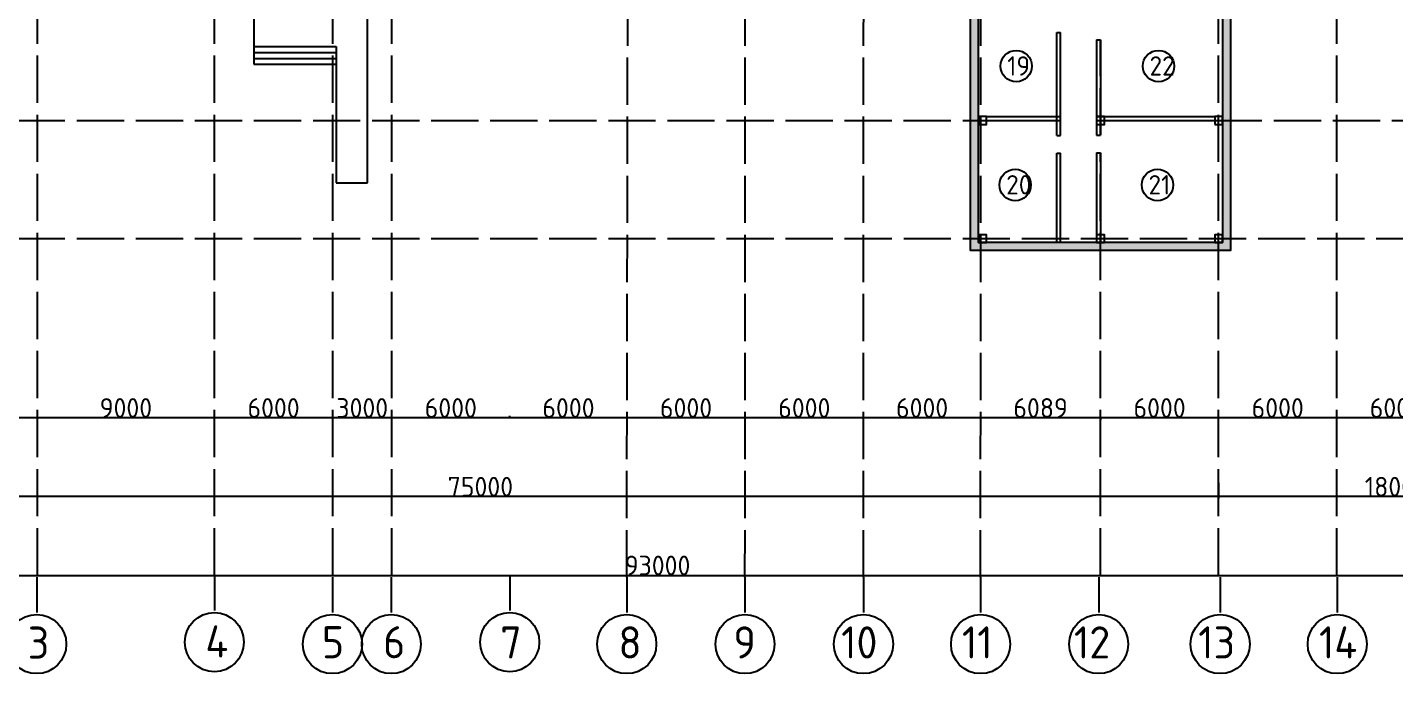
# Model space of a CAD drawing. Header units: millimetres. Extents: x -1544140 to 7445918, y -1294905 to 2019878.
# Drawn here: x 483281 to 552730, y 141409 to 174240 of the extents above; entities that cross this region are included whole.
import ezdxf

# ---------------------------------------------------------------- set-up
doc = ezdxf.new("R2010")
doc.units = ezdxf.units.MM
doc.header["$MEASUREMENT"] = 0
doc.linetypes.add('ACAD_ISO02W100', pattern=[15, 12, -3])
doc.layers.add('Plan 1', color=7, linetype='Continuous')
doc.layers.add('Plan 2', color=7, linetype='Continuous')
doc.styles.add('Annotative', font='GOST Common.ttf')
doc.styles.add('gost', font='GOST Common.ttf')
doc.dimstyles.get("Standard").update_dxf_attribs({"dimtxt": 1000, "dimasz": 100, "dimexe": 100, "dimexo": 0.06, "dimgap": 0.19, "dimtad": 1, "dimdec": 0, "dimzin": 0, "dimdsep": 46, "dimtxsty": 'Annotative', "dimblk": 'ARCHTICK', "dimcen": 0.09, "dimadec": 0, "dimazin": 0, "dimtfac": 1, "dimtdec": 0, "dimtofl": 0, "dimtmove": 0, "dimatfit": 3, "dimldrblk": 'ARCHTICK', "dimfxl": 700, "dimfxlon": 1, "dimtolj": 1, "dimtzin": 0, "dimarcsym": 0})

# ---------------------------------------------------------------- blocks, each defined once
blk = doc.blocks.new('_ArchTick')
at = {"color": 0, "linetype": 'ByBlock', "const_width": 0.15}
blk.add_lwpolyline([(-0.5, -0.5), (0.5, 0.5)], dxfattribs=at)
blk = doc.blocks.new('*D169')
at = {"color": 0, "lineweight": -2, "transparency": 16777216}
for p, q in [((468791, 147103), (468791, 146303)), ((561791, 147103), (561791, 146303)), ((468791, 146403), (561791, 146403))]:
    blk.add_line(p, q, dxfattribs=at)
at = {"layer": 'Defpoints', "color": 0, "transparency": 16777216}
for p in [(468791, 155507), (561791, 155507), (561791, 146403)]:
    blk.add_point(p, dxfattribs=at)
at = {"color": 0, "lineweight": -2, "transparency": 16777216, "xscale": 100, "yscale": 100, "zscale": 100, "rotation": 180}
blk.add_blockref('_ArchTick', (468791, 146403), dxfattribs=at)
at = {"color": 0, "lineweight": -2, "transparency": 16777216, "xscale": 100, "yscale": 100, "zscale": 100}
blk.add_blockref('_ArchTick', (561791, 146403), dxfattribs=at)
at = {"color": 0, "transparency": 16777216, "insert": (515291, 146904), "char_height": 1000, "attachment_point": 5, "style": 'Annotative'}
blk.add_mtext('\\A1;93000', dxfattribs=at)
blk = doc.blocks.new('*D164')
at = {"color": 0, "lineweight": -2, "transparency": 16777216}
for p, q in [((543791, 151103), (543791, 150303)), ((561791, 151103), (561791, 150303)), ((561791, 150403), (543791, 150403))]:
    blk.add_line(p, q, dxfattribs=at)
at = {"layer": 'Defpoints', "color": 0, "transparency": 16777216}
for p in [(561791, 170852), (543791, 163507), (543791, 150403)]:
    blk.add_point(p, dxfattribs=at)
at = {"color": 0, "lineweight": -2, "transparency": 16777216, "xscale": 100, "yscale": 100, "zscale": 100, "rotation": 180}
blk.add_blockref('_ArchTick', (543791, 150403), dxfattribs=at)
at = {"color": 0, "lineweight": -2, "transparency": 16777216, "xscale": 100, "yscale": 100, "zscale": 100}
blk.add_blockref('_ArchTick', (561791, 150403), dxfattribs=at)
at = {"color": 0, "transparency": 16777216, "insert": (552791, 150904), "char_height": 1000, "attachment_point": 5, "style": 'Annotative'}
blk.add_mtext('\\A1;18000', dxfattribs=at)
blk = doc.blocks.new('*D165')
at = {"color": 0, "lineweight": -2, "transparency": 16777216}
for p, q in [((468791, 151103), (468791, 150303)), ((543791, 151103), (543791, 150303)), ((543791, 150403), (468791, 150403))]:
    blk.add_line(p, q, dxfattribs=at)
at = {"layer": 'Defpoints', "color": 0, "transparency": 16777216}
for p in [(468791, 170852), (543791, 163507), (468791, 150403)]:
    blk.add_point(p, dxfattribs=at)
at = {"color": 0, "lineweight": -2, "transparency": 16777216, "xscale": 100, "yscale": 100, "zscale": 100, "rotation": 180}
blk.add_blockref('_ArchTick', (468791, 150403), dxfattribs=at)
at = {"color": 0, "lineweight": -2, "transparency": 16777216, "xscale": 100, "yscale": 100, "zscale": 100}
blk.add_blockref('_ArchTick', (543791, 150403), dxfattribs=at)
at = {"color": 0, "transparency": 16777216, "insert": (506291, 150904), "char_height": 1000, "attachment_point": 5, "style": 'Annotative'}
blk.add_mtext('\\A1;75000', dxfattribs=at)
blk = doc.blocks.new('*D206')
at = {"color": 0, "lineweight": -2, "transparency": 16777216}
for p, q in [((555791, 155103), (555791, 154303)), ((549791, 154403), (549791, 154503)), ((555791, 154403), (549791, 154403))]:
    blk.add_line(p, q, dxfattribs=at)
at = {"layer": 'Defpoints', "color": 0, "transparency": 16777216}
for p in [(555791, 163507), (549791, 154403), (549791, 154403)]:
    blk.add_point(p, dxfattribs=at)
at = {"color": 0, "lineweight": -2, "transparency": 16777216, "xscale": 100, "yscale": 100, "zscale": 100, "rotation": 180}
blk.add_blockref('_ArchTick', (549791, 154403), dxfattribs=at)
at = {"color": 0, "lineweight": -2, "transparency": 16777216, "xscale": 100, "yscale": 100, "zscale": 100}
blk.add_blockref('_ArchTick', (555791, 154403), dxfattribs=at)
at = {"color": 0, "transparency": 16777216, "insert": (552791, 154904), "char_height": 1000, "attachment_point": 5, "style": 'Annotative'}
blk.add_mtext('\\A1;6000', dxfattribs=at)
blk = doc.blocks.new('*D207')
at = {"color": 0, "lineweight": -2, "transparency": 16777216}
for p, q in [((543791, 154403), (543791, 154503)), ((549791, 154403), (543791, 154403)), ((549791, 154403), (549791, 154503))]:
    blk.add_line(p, q, dxfattribs=at)
at = {"layer": 'Defpoints', "color": 0, "transparency": 16777216}
for p in [(543791, 154403), (543791, 154403), (549791, 154403)]:
    blk.add_point(p, dxfattribs=at)
at = {"color": 0, "lineweight": -2, "transparency": 16777216, "xscale": 100, "yscale": 100, "zscale": 100, "rotation": 180}
blk.add_blockref('_ArchTick', (543791, 154403), dxfattribs=at)
at = {"color": 0, "lineweight": -2, "transparency": 16777216, "xscale": 100, "yscale": 100, "zscale": 100}
blk.add_blockref('_ArchTick', (549791, 154403), dxfattribs=at)
at = {"color": 0, "transparency": 16777216, "insert": (546791, 154904), "char_height": 1000, "attachment_point": 5, "style": 'Annotative'}
blk.add_mtext('\\A1;6000', dxfattribs=at)
blk = doc.blocks.new('*D208')
at = {"color": 0, "lineweight": -2, "transparency": 16777216}
for p, q in [((537791, 154404), (537791, 154303)), ((543791, 154403), (537791, 154403)), ((543791, 154403), (543791, 154503))]:
    blk.add_line(p, q, dxfattribs=at)
at = {"layer": 'Defpoints', "color": 0, "transparency": 16777216}
for p in [(537791, 154404), (537791, 154403), (543791, 154403)]:
    blk.add_point(p, dxfattribs=at)
at = {"color": 0, "lineweight": -2, "transparency": 16777216, "xscale": 100, "yscale": 100, "zscale": 100, "rotation": 180}
blk.add_blockref('_ArchTick', (537791, 154403), dxfattribs=at)
at = {"color": 0, "lineweight": -2, "transparency": 16777216, "xscale": 100, "yscale": 100, "zscale": 100}
blk.add_blockref('_ArchTick', (543791, 154403), dxfattribs=at)
at = {"color": 0, "transparency": 16777216, "insert": (540791, 154904), "char_height": 1000, "attachment_point": 5, "style": 'Annotative'}
blk.add_mtext('\\A1;6000', dxfattribs=at)
blk = doc.blocks.new('*D209')
at = {"color": 0, "lineweight": -2, "transparency": 16777216}
for p, q in [((531702, 154423), (531702, 154303)), ((537791, 154403), (531702, 154403)), ((537791, 154404), (537791, 154303))]:
    blk.add_line(p, q, dxfattribs=at)
at = {"layer": 'Defpoints', "color": 0, "transparency": 16777216}
for p in [(531702, 154423), (531702, 154403), (537791, 154404)]:
    blk.add_point(p, dxfattribs=at)
at = {"color": 0, "lineweight": -2, "transparency": 16777216, "xscale": 100, "yscale": 100, "zscale": 100, "rotation": 180}
blk.add_blockref('_ArchTick', (531702, 154403), dxfattribs=at)
at = {"color": 0, "lineweight": -2, "transparency": 16777216, "xscale": 100, "yscale": 100, "zscale": 100}
blk.add_blockref('_ArchTick', (537791, 154403), dxfattribs=at)
at = {"color": 0, "transparency": 16777216, "insert": (534747, 154904), "char_height": 1000, "attachment_point": 5, "style": 'Annotative'}
blk.add_mtext('\\A1;6089', dxfattribs=at)
blk = doc.blocks.new('*D210')
at = {"color": 0, "lineweight": -2, "transparency": 16777216}
for p, q in [((525753, 154403), (525753, 154503)), ((531702, 154403), (525753, 154403)), ((531702, 154423), (531702, 154303))]:
    blk.add_line(p, q, dxfattribs=at)
at = {"layer": 'Defpoints', "color": 0, "transparency": 16777216}
for p in [(525753, 154403), (525753, 154403), (531702, 154423)]:
    blk.add_point(p, dxfattribs=at)
at = {"color": 0, "lineweight": -2, "transparency": 16777216, "xscale": 100, "yscale": 100, "zscale": 100, "rotation": 180}
blk.add_blockref('_ArchTick', (525753, 154403), dxfattribs=at)
at = {"color": 0, "lineweight": -2, "transparency": 16777216, "xscale": 100, "yscale": 100, "zscale": 100}
blk.add_blockref('_ArchTick', (531702, 154403), dxfattribs=at)
at = {"color": 0, "transparency": 16777216, "insert": (528728, 154904), "char_height": 1000, "attachment_point": 5, "style": 'Annotative'}
blk.add_mtext('\\A1;6000', dxfattribs=at)
blk = doc.blocks.new('*D176')
at = {"color": 0, "lineweight": -2, "transparency": 16777216}
for p, q in [((519736, 154403), (519736, 154503)), ((525753, 154403), (519736, 154403)), ((525753, 154403), (525753, 154503))]:
    blk.add_line(p, q, dxfattribs=at)
at = {"layer": 'Defpoints', "color": 0, "transparency": 16777216}
for p in [(519736, 154403), (519736, 154403), (525753, 154403)]:
    blk.add_point(p, dxfattribs=at)
at = {"color": 0, "lineweight": -2, "transparency": 16777216, "xscale": 100, "yscale": 100, "zscale": 100, "rotation": 180}
blk.add_blockref('_ArchTick', (519736, 154403), dxfattribs=at)
at = {"color": 0, "lineweight": -2, "transparency": 16777216, "xscale": 100, "yscale": 100, "zscale": 100}
blk.add_blockref('_ArchTick', (525753, 154403), dxfattribs=at)
at = {"color": 0, "transparency": 16777216, "insert": (522745, 154904), "char_height": 1000, "attachment_point": 5, "style": 'Annotative'}
blk.add_mtext('\\A1;6000', dxfattribs=at)
blk = doc.blocks.new('*D177')
at = {"color": 0, "lineweight": -2, "transparency": 16777216}
for p, q in [((513742, 154403), (513742, 154503)), ((519736, 154403), (513742, 154403)), ((519736, 154403), (519736, 154503))]:
    blk.add_line(p, q, dxfattribs=at)
at = {"layer": 'Defpoints', "color": 0, "transparency": 16777216}
for p in [(513742, 154403), (513742, 154403), (519736, 154403)]:
    blk.add_point(p, dxfattribs=at)
at = {"color": 0, "lineweight": -2, "transparency": 16777216, "xscale": 100, "yscale": 100, "zscale": 100, "rotation": 180}
blk.add_blockref('_ArchTick', (513742, 154403), dxfattribs=at)
at = {"color": 0, "lineweight": -2, "transparency": 16777216, "xscale": 100, "yscale": 100, "zscale": 100}
blk.add_blockref('_ArchTick', (519736, 154403), dxfattribs=at)
at = {"color": 0, "transparency": 16777216, "insert": (516739, 154904), "char_height": 1000, "attachment_point": 5, "style": 'Annotative'}
blk.add_mtext('\\A1;6000', dxfattribs=at)
blk = doc.blocks.new('*D178')
at = {"color": 0, "lineweight": -2, "transparency": 16777216}
for p, q in [((507791, 154403), (507791, 154503)), ((513742, 154403), (507791, 154403)), ((513742, 154403), (513742, 154503))]:
    blk.add_line(p, q, dxfattribs=at)
at = {"layer": 'Defpoints', "color": 0, "transparency": 16777216}
for p in [(507791, 154403), (507791, 154403), (513742, 154403)]:
    blk.add_point(p, dxfattribs=at)
at = {"color": 0, "lineweight": -2, "transparency": 16777216, "xscale": 100, "yscale": 100, "zscale": 100, "rotation": 180}
blk.add_blockref('_ArchTick', (507791, 154403), dxfattribs=at)
at = {"color": 0, "lineweight": -2, "transparency": 16777216, "xscale": 100, "yscale": 100, "zscale": 100}
blk.add_blockref('_ArchTick', (513742, 154403), dxfattribs=at)
at = {"color": 0, "transparency": 16777216, "insert": (510766, 154904), "char_height": 1000, "attachment_point": 5, "style": 'Annotative'}
blk.add_mtext('\\A1;6000', dxfattribs=at)
blk = doc.blocks.new('*D211')
at = {"color": 0, "lineweight": -2, "transparency": 16777216}
for p, q in [((501791, 154403), (501791, 154503)), ((507791, 154403), (501791, 154403)), ((507791, 154403), (507791, 154503))]:
    blk.add_line(p, q, dxfattribs=at)
at = {"layer": 'Defpoints', "color": 0, "transparency": 16777216}
for p in [(501791, 154403), (501791, 154403), (507791, 154403)]:
    blk.add_point(p, dxfattribs=at)
at = {"color": 0, "lineweight": -2, "transparency": 16777216, "xscale": 100, "yscale": 100, "zscale": 100, "rotation": 180}
blk.add_blockref('_ArchTick', (501791, 154403), dxfattribs=at)
at = {"color": 0, "lineweight": -2, "transparency": 16777216, "xscale": 100, "yscale": 100, "zscale": 100}
blk.add_blockref('_ArchTick', (507791, 154403), dxfattribs=at)
at = {"color": 0, "transparency": 16777216, "insert": (504791, 154904), "char_height": 1000, "attachment_point": 5, "style": 'Annotative'}
blk.add_mtext('\\A1;6000', dxfattribs=at)
blk = doc.blocks.new('*D199')
at = {"color": 0, "lineweight": -2, "transparency": 16777216}
for p, q in [((498791, 154403), (498791, 154503)), ((501791, 154403), (498791, 154403)), ((501791, 154403), (501791, 154503))]:
    blk.add_line(p, q, dxfattribs=at)
at = {"layer": 'Defpoints', "color": 0, "transparency": 16777216}
for p in [(498791, 154403), (498791, 154403), (501791, 154403)]:
    blk.add_point(p, dxfattribs=at)
at = {"color": 0, "lineweight": -2, "transparency": 16777216, "xscale": 100, "yscale": 100, "zscale": 100, "rotation": 180}
blk.add_blockref('_ArchTick', (498791, 154403), dxfattribs=at)
at = {"color": 0, "lineweight": -2, "transparency": 16777216, "xscale": 100, "yscale": 100, "zscale": 100}
blk.add_blockref('_ArchTick', (501791, 154403), dxfattribs=at)
at = {"color": 0, "transparency": 16777216, "insert": (500291, 154904), "char_height": 1000, "attachment_point": 5, "style": 'Annotative'}
blk.add_mtext('\\A1;3000', dxfattribs=at)
blk = doc.blocks.new('*D200')
at = {"color": 0, "lineweight": -2, "transparency": 16777216}
for p, q in [((492782, 154403), (492782, 154503)), ((498791, 154403), (492782, 154403)), ((498791, 154403), (498791, 154503))]:
    blk.add_line(p, q, dxfattribs=at)
at = {"layer": 'Defpoints', "color": 0, "transparency": 16777216}
for p in [(492782, 154403), (492782, 154403), (498791, 154403)]:
    blk.add_point(p, dxfattribs=at)
at = {"color": 0, "lineweight": -2, "transparency": 16777216, "xscale": 100, "yscale": 100, "zscale": 100, "rotation": 180}
blk.add_blockref('_ArchTick', (492782, 154403), dxfattribs=at)
at = {"color": 0, "lineweight": -2, "transparency": 16777216, "xscale": 100, "yscale": 100, "zscale": 100}
blk.add_blockref('_ArchTick', (498791, 154403), dxfattribs=at)
at = {"color": 0, "transparency": 16777216, "insert": (495787, 154904), "char_height": 1000, "attachment_point": 5, "style": 'Annotative'}
blk.add_mtext('\\A1;6000', dxfattribs=at)
blk = doc.blocks.new('*D201')
at = {"color": 0, "lineweight": -2, "transparency": 16777216}
for p, q in [((483791, 154403), (483791, 154503)), ((492782, 154403), (483791, 154403)), ((492782, 154403), (492782, 154503))]:
    blk.add_line(p, q, dxfattribs=at)
at = {"layer": 'Defpoints', "color": 0, "transparency": 16777216}
for p in [(483791, 154403), (483791, 154403), (492782, 154403)]:
    blk.add_point(p, dxfattribs=at)
at = {"color": 0, "lineweight": -2, "transparency": 16777216, "xscale": 100, "yscale": 100, "zscale": 100, "rotation": 180}
blk.add_blockref('_ArchTick', (483791, 154403), dxfattribs=at)
at = {"color": 0, "lineweight": -2, "transparency": 16777216, "xscale": 100, "yscale": 100, "zscale": 100}
blk.add_blockref('_ArchTick', (492782, 154403), dxfattribs=at)
at = {"color": 0, "transparency": 16777216, "insert": (488287, 154904), "char_height": 1000, "attachment_point": 5, "style": 'Annotative'}
blk.add_mtext('\\A1;9000', dxfattribs=at)
blk = doc.blocks.new('*D202')
at = {"color": 0, "lineweight": -2, "transparency": 16777216}
for p, q in [((474791, 154403), (474791, 154503)), ((483791, 154403), (474791, 154403)), ((483791, 154403), (483791, 154503))]:
    blk.add_line(p, q, dxfattribs=at)
at = {"layer": 'Defpoints', "color": 0, "transparency": 16777216}
for p in [(474791, 154403), (474791, 154403), (483791, 154403)]:
    blk.add_point(p, dxfattribs=at)
at = {"color": 0, "lineweight": -2, "transparency": 16777216, "xscale": 100, "yscale": 100, "zscale": 100, "rotation": 180}
blk.add_blockref('_ArchTick', (474791, 154403), dxfattribs=at)
at = {"color": 0, "lineweight": -2, "transparency": 16777216, "xscale": 100, "yscale": 100, "zscale": 100}
blk.add_blockref('_ArchTick', (483791, 154403), dxfattribs=at)
at = {"color": 0, "transparency": 16777216, "insert": (479291, 154904), "char_height": 1000, "attachment_point": 5, "style": 'Annotative'}
blk.add_mtext('\\A1;9000', dxfattribs=at)

msp = doc.modelspace()

# ---------------------------------------------------------------- hatches: boundary and pattern name
at = {"true_color": 0x636466, "transparency": 33554687}
h = msp.add_hatch(color=251, dxfattribs=at)
h.dxf.hatch_style = 1
h.paths.add_polyline_path([(519773.7, 230107.1), (514391.4, 230107.1), (514391.3, 266107.1), (492191.3, 266107.1), (492191.3, 229462.1), (492591.3, 229462.4), (492591.3, 265707.1), (513991.3, 265707.1), (513991.4, 229707.1), (519773.5, 229707.1)])
h.paths.add_polyline_path([(525779.1, 230107.1), (519773.7, 230107.1), (519773.5, 229707.1), (525779, 229707.1)])
h.paths.add_polyline_path([(531763, 230107.1), (525779.1, 230107.1), (525779, 229707.1), (531762.7, 229707.1)])
h.paths.add_polyline_path([(537791.3, 230107.1), (531763, 230107.1), (531762.7, 229707.1), (537791.3, 229707.1)])
h.paths.add_polyline_path([(543791.3, 230107.1), (537791.3, 230107.1), (537791.3, 229707.1), (543791.3, 229707.1)])
h.paths.add_polyline_path([(549791.3, 230107.1), (543791.3, 230107.1), (543791.3, 229707.1), (549791.3, 229707.1)])
h.paths.add_polyline_path([(562391.3, 230107.1), (549791.3, 230107.1), (549791.3, 229707.1), (561991.3, 229707.1), (561991.3, 208307.1), (549791.3, 208307.1), (549791.3, 207907.1), (562391.3, 207907.1)])
h.paths.add_polyline_path([(543791.3, 208307.1), (537991.3, 208307.1), (537991.3, 196707.1), (543791.3, 196707.1), (543791.3, 197107.1), (538391.3, 197107.1), (538391.3, 207907.1), (543791.3, 207907.1)])
h.paths.add_polyline_path([(549791.3, 208307.1), (543791.3, 208307.1), (543791.3, 207907.1), (549791.3, 207907.1)])
h.paths.add_polyline_path([(544391.3, 197107.1), (543791.3, 197107.1), (543791.3, 196707.1), (543991.3, 196707.1), (543991.3, 163307.1), (543791.3, 163307.1), (543791.3, 162907.1), (544391.3, 162907.1)])
h.paths.add_polyline_path([(543791.3, 163307.1), (531709.6, 163307.1), (531709.3, 162907.1), (543791.3, 162907.1)])
h.paths.add_polyline_path([(531591.3, 184307.1), (525763.4, 184307.1), (525763.3, 183907.1), (531191.3, 183907.1), (531191.3, 162907.1), (531709.3, 162907.1), (531709.6, 163307.1), (531591.3, 163307.1)])
h.paths.add_polyline_path([(525763.4, 184307.1), (520968.9, 184307.1), (520968.9, 183907.1), (525763.3, 183907.1)])

# ---------------------------------------------------------------- linework, layer by layer
at = {"color": 9, "linetype": 'ACAD_ISO02W100', "ltscale": 200, "true_color": 0xc4c4c5}
for p, q in [((483791.3, 146403.5), (483791.3, 265507.1)), ((492781.5, 146403.5), (492791.3, 265707.1)), ((519732, 146303.5), (519791.3, 265507.1)), ((525750.4, 146303.5), (525791.3, 265507.1)), ((531696, 146303.5), (531791.3, 265507.1)), ((543791.3, 146403.5), (543791.3, 265507.1)), ((549791.3, 146403.5), (549791.3, 265507.1)), ((498791.3, 146403.5), (498791.3, 190507.1)), ((501791.3, 146403.5), (501791.3, 190507.1)), ((513728.2, 146303.5), (513791.6, 184307.1)), ((537791.3, 168757.1), (537791.3, 173609)), ((452791.3, 169505.9), (535765.4, 169507.1)), ((537591.3, 169507.1), (561791.3, 169507.1)), ((537791.3, 146403.8), (537791.3, 167857.1)), ((452791.7, 163507.1), (561791.3, 163507.1))]:
    msp.add_line(p, q, dxfattribs=at)
for p, q in [((494787.8, 174907.1), (494787.8, 172364.7)), ((500555.4, 166346.5), (500555.4, 174907.1)), ((535565.4, 168750.7), (535565.3, 173970)), ((535565.3, 173970), (535765.4, 173970)), ((535765.4, 168750.7), (535765.4, 173970)), ((494787.8, 173264.7), (498973.9, 173264.7)), ((494787.8, 172964.7), (498973.9, 172964.7)), ((498973.9, 173264.7), (498973.9, 166346.5)), ((537591.3, 173609), (537591.3, 168757.1)), ((537591.3, 173609), (537791.3, 173609)), ((537791.3, 173609), (537791.3, 168757.1)), ((494787.8, 172664.7), (498973.9, 172664.7)), ((494787.8, 172364.7), (498973.9, 172364.7)), ((531991.3, 169707.1), (535765.4, 169707.1)), ((531991.3, 169507.1), (535765.4, 169507.1)), ((537591.3, 169707.1), (543591.3, 169707.1)), ((537591.3, 169507.1), (543591.3, 169507.1)), ((535565.3, 168750.7), (535765.4, 168750.7)), ((537591.3, 168757.1), (537791.3, 168757.1)), ((535565.3, 167850.7), (535765.4, 167850.7)), ((535565.4, 163309.4), (535565.4, 167850.7)), ((535765.4, 163309.4), (535765.4, 167850.7)), ((537591.3, 167857.1), (537591.3, 163307.1)), ((537591.3, 167857.1), (537791.3, 167857.1)), ((537791.3, 167857.1), (537791.3, 163307.1)), ((498973.9, 166346.5), (500555.4, 166346.5)), ((483757.5, 146303.5), (483757.5, 144517.3)), ((492781.5, 146403.5), (492781.5, 144617.3)), ((498779.2, 146303.5), (498779.2, 144517.3)), ((501763, 146303.5), (501763, 144517.3)), ((507783.8, 146403.5), (507783.8, 144617.3)), ((513728.2, 146303.5), (513728.2, 144517.3)), ((519732, 146303.5), (519732, 144517.3)), ((525750.4, 146303.5), (525750.4, 144517.3)), ((531696, 146303.5), (531696, 144517.3)), ((537697.7, 146303.5), (537697.7, 144517.3)), ((543867.7, 146303.5), (543867.7, 144517.3)), ((549813.3, 146303.5), (549813.3, 144517.3))]:
    msp.add_line(p, q)
for points in [[(483591.3, 183907.1), (468191.3, 183907.1), (468191.3, 197107.1), (498191.3, 197107.1), (498191.3, 207907.1), (492991.3, 207907.1), (492191.3, 207907.1), (492191.3, 266107.1), (514391.3, 266107.1), (514391.4, 230107.1), (562391.3, 230107.1), (562391.3, 207907.1), (538391.3, 207907.1), (538391.3, 197107.1), (544391.3, 197107.1), (544391.3, 162907.1), (531191.3, 162907.1), (531191.3, 183907.1), (520968.9, 183907.1)], [(483591.3, 184307.1), (468591.3, 184307.1), (468591.3, 196707.1), (498591.3, 196707.1), (498591.3, 208307.1), (492991.3, 208307.1), (492591.3, 208307.1), (492591.3, 265707.1), (513991.3, 265707.1), (513991.4, 229507.1), (513991.4, 229707.1), (561991.3, 229707.1), (561991.3, 208307.1), (537991.3, 208307.1), (537991.3, 196707.1), (543991.3, 196707.1), (543991.3, 163307.1), (531591.3, 163307.1), (531591.3, 184307.1), (520875.7, 184307.1)]]:
    msp.add_lwpolyline(points)
for points in [[(531591.3, 169307.1), (531991.3, 169307.1), (531991.3, 169707.1), (531591.3, 169707.1)], [(537591.3, 169307.1), (537991.3, 169307.1), (537991.3, 169707.1), (537591.3, 169707.1)], [(543591.3, 169307.1), (543991.3, 169307.1), (543991.3, 169707.1), (543591.3, 169707.1)], [(531591.3, 163307.1), (531991.3, 163307.1), (531991.3, 163707.1), (531591.3, 163707.1)], [(537591.3, 163307.1), (537991.3, 163307.1), (537991.3, 163707.1), (537591.3, 163707.1)], [(543591.3, 163307.1), (543991.3, 163307.1), (543991.3, 163707.1), (543591.3, 163707.1)]]:
    msp.add_lwpolyline(points, close=True)
for centre in [(492781.5, 143008.9), (507783.8, 143008.9), (483757.5, 142908.9), (498779.2, 142908.9), (501763, 142908.9), (513728.2, 142908.9), (519732, 142908.9), (525750.4, 142908.9), (531696, 142908.9), (537697.7, 142908.9), (543867.7, 142908.9), (549813.3, 142908.9)]:
    msp.add_circle(centre, 1500)
at = {"layer": 'Plan 2'}
for centre in [(533506.7, 172269.2), (540735.2, 172269.2), (533455.5, 166232), (540684, 166232)]:
    msp.add_circle(centre, 800, dxfattribs=at)

# ---------------------------------------------------------------- texts
at = {"layer": 'Plan 1', "attachment_point": 1, "style": 'gost'}
for s, insert, char_height in [('3', (483299.3, 143799.4), 1630.6), ('4', (492320.7, 143858.6), 1630.6), ('5', (498238.7, 143821.6), 1630.6), ('6', (501352.1, 143821.6), 1630.6), ('7', (507300.8, 143810.6), 1630.6), ('8', (513305.1, 143810.6), 1630.6), ('9', (519142.6, 143810.6), 1630.6), ('10', (524616.8, 143810.6), 1630.63), ('11', (530750.9, 143810.6), 1630.63), ('12', (536440.5, 143810.6), 1630.63), ('13', (542752.3, 143810.6), 1630.63), ('14', (548886.4, 143810.6), 1630.63)]:
    msp.add_mtext_dynamic_manual_height_columns(s, width=31807.575, gutter_width=5.44, heights=[0], dxfattribs=dict(at, insert=insert, char_height=char_height))
at = {"layer": 'Plan 2', "char_height": 981.65, "attachment_point": 1, "style": 'gost'}
for s, insert in [('19', (533050.6, 172770.3)), ('22', (540279.1, 172770.3)), ('20', (532999.4, 166733.1)), ('21', (540227.9, 166733.1))]:
    msp.add_mtext_dynamic_manual_height_columns(s, width=981.649, gutter_width=3.27, heights=[0], dxfattribs=dict(at, insert=insert))

# ---------------------------------------------------------------- dimensions: what is measured, and where the dimension line sits
for base, p1, p2, picture, middle in [((468791.3, 150403.5), (543791.3, 163507.1), (468791.3, 170851.6), '*D165', (506291.3, 150903.6)), ((549791.3, 154403.5), (555791.3, 163507.1), (549791.3, 154403.5), '*D206', (552791.3, 154903.6)), ((474791.3, 154403.5), (483791.3, 154403.5), (474791.3, 154403.5), '*D202', (479291.3, 154903.6)), ((498791.3, 154403.5), (501791.3, 154403.5), (498791.3, 154403.5), '*D199', (500291.3, 154903.6)), ((501791.3, 154403.5), (507791.3, 154403.5), (501791.3, 154403.5), '*D211', (504791.3, 154903.6)), ((531702.5, 154403.5), (537791.3, 154403.8), (531702.5, 154422.7), '*D209', (534746.9, 154903.6)), ((537791.3, 154403.5), (543791.3, 154403.5), (537791.3, 154403.8), '*D208', (540791.3, 154903.6)), ((543791.3, 154403.5), (549791.3, 154403.5), (543791.3, 154403.5), '*D207', (546791.3, 154903.6))]:
    dim = msp.add_linear_dim(base=base, p1=p1, p2=p2, dimstyle='Standard', override={"dimtmove": 1})
    dim.commit()
    dim.dimension.update_dxf_attribs({"geometry": picture, "text_midpoint": middle})
for base, p1, p2, picture, middle in [((543791.3, 150403.5), (561791.3, 170851.6), (543791.3, 163507.1), '*D164', (552791.3, 150903.6)), ((561791.3, 146403.5), (468791.3, 155507.1), (561791.3, 155507.1), '*D169', (515291.3, 146903.6))]:
    dim = msp.add_linear_dim(base=base, p1=p1, p2=p2, dimstyle='Standard')
    dim.commit()
    dim.dimension.update_dxf_attribs({"geometry": picture, "text_midpoint": middle})
for base, p1, p2, text, picture, middle in [((483791.3, 154403.5), (492782.2, 154403.5), (483791.3, 154403.5), '9000', '*D201', (488286.7, 154903.6)), ((492782.2, 154403.5), (498791.3, 154403.5), (492782.2, 154403.5), '6000', '*D200', (495786.7, 154903.6)), ((507791.3, 154403.5), (513741.7, 154403.5), (507791.3, 154403.5), '6000', '*D178', (510766.5, 154903.6)), ((513741.7, 154403.5), (519736, 154403.5), (513741.7, 154403.5), '6000', '*D177', (516738.9, 154903.6)), ((519736, 154403.5), (525753.2, 154403.5), (519736, 154403.5), '6000', '*D176', (522744.6, 154903.6)), ((525753.2, 154403.5), (531702.5, 154422.7), (525753.2, 154403.5), '6000', '*D210', (528727.8, 154903.6))]:
    dim = msp.add_linear_dim(base=base, p1=p1, p2=p2, text=text, dimstyle='Standard', override={"dimtmove": 1})
    dim.commit()
    dim.dimension.update_dxf_attribs({"geometry": picture, "text_midpoint": middle})

doc.saveas('drawing.dxf')
